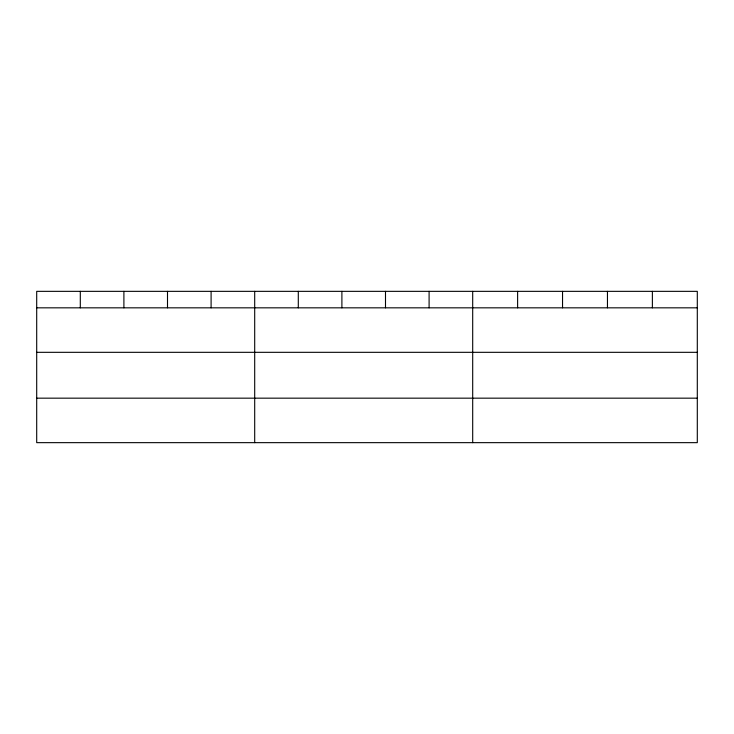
<?xml version="1.0" encoding="UTF-8"?>
<svg xmlns="http://www.w3.org/2000/svg" width="734" height="734" viewBox="0 0 734 734"><rect width="100%" height="100%" fill="white"/><g stroke="black" fill="none" stroke-linecap="round" stroke-linejoin="round"><path stroke-width="1.1" d="M697.3 352.32L697.3 291.343L36.7 291.343L36.7 442.657L697.3 442.657L697.3 352.32L36.7 352.32M36.7 307.83L697.3 307.83M36.7 398.167L697.3 398.167M652.379 291.343L652.379 307.83M607.458 291.343L607.458 307.83M562.538 291.343L562.538 307.83M517.617 291.343L517.617 307.83M472.696 291.343L472.696 442.657M429.096 291.343L429.096 307.83M385.497 291.343L385.497 307.83M341.897 291.343L341.897 307.83M298.298 291.343L298.298 307.83M254.698 291.343L254.698 442.657M211.098 291.343L211.098 307.83M167.499 291.343L167.499 307.83M123.899 291.343L123.899 307.83M80.3 291.343L80.3 307.83"/></g></svg>
